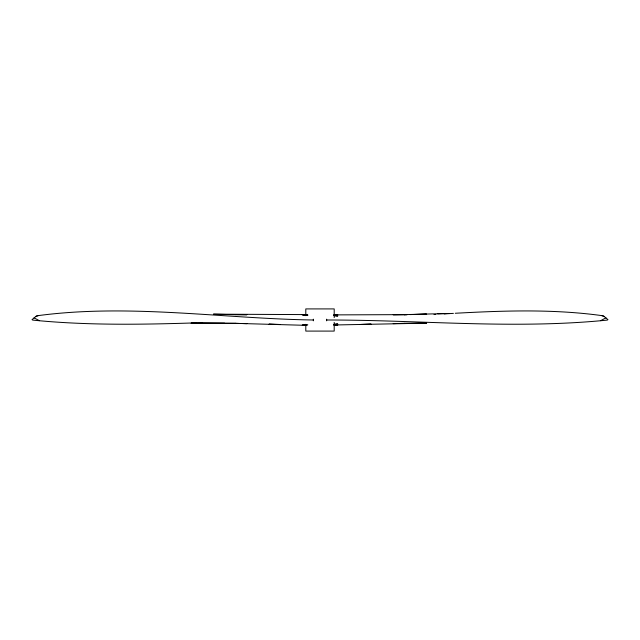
<?xml version="1.0" encoding="UTF-8"?>
<svg xmlns="http://www.w3.org/2000/svg" width="640" height="640" viewBox="0 0 640 640"><rect width="100%" height="100%" fill="white"/><g stroke="black" fill="none" stroke-linecap="round" stroke-linejoin="round"><path stroke-width="0.96" d="M313.344 320.816L313.344 319.184M326.656 320.816L326.656 319.184M195.824 322.872C141.488 324.608 86.952 325.536 32.776 320.104L32.04 319.632L36.32 316.08A5.312 1.752 0 0 1 38.392 315.584C129.84 303.536 221.736 318.592 313.344 320M326.656 320C420.16 319.928 513.88 329.472 607.224 320.104L607.96 319.632L603.68 316.08A5.312 1.752 0 0 0 601.608 315.584C553.12 308.952 503.984 310.608 455.264 313.264M600.656 320.696L605.944 317.816M35.392 316.608L38.392 315.584M334.048 324.456L337.744 323.912L334.048 324.432M334.048 314.888L404.288 314.64L448.8 313.472L437.704 313.84M303.176 315.208L305.952 315.024M307.8 324.864L302.256 325.24L235.712 323.36L191.2 323.192L202.296 322.984M434.008 314.544L435.856 314.424M444.176 313.92L453.416 313.376M334.048 324.824L337.744 324.664L334.048 324.928L337.744 325.104L334.048 325.12M304.104 315.2L305.952 315.136M409.832 314.576L426.616 314.168L410.76 314.552M426.616 323.096L404.288 323.28M334.048 314.8L337.744 314.768L334.048 315.016L337.744 315.272L334.048 315.136M191.2 323.192L235.712 323.28M426.616 323.152L334.048 324.992M306.872 325.12L302.256 325.104L306.872 324.856L305.024 324.784M202.296 323.104L224.616 323.208M306.872 314.808L302.256 314.768L307.8 315.136M235.712 314.72L213.384 314.168L302.256 314.584L307.8 315.04M304.104 324.792L305.952 324.928M334.048 315.56L337.744 316.072L334.048 315.536M601.608 315.584L604.608 316.608M34.056 317.816L39.344 320.696M334.2 317.592L334.2 308.912L305.8 308.912L305.8 315.664M334.2 322.408L334.2 331.088L305.8 331.088L305.8 324.336M371.016 324.168L359.928 324.488L371.016 324.2M407.064 314.648L404.288 314.72L407.064 314.648M404.288 323.36L393.2 323.592L404.288 323.408M404.288 314.592L393.2 314.72L404.288 314.64M246.8 314.712L235.712 314.64L246.8 314.72M246.8 323.592L235.712 323.408L246.8 323.6M280.072 324.488L268.984 324.2L280.072 324.504"/></g></svg>
